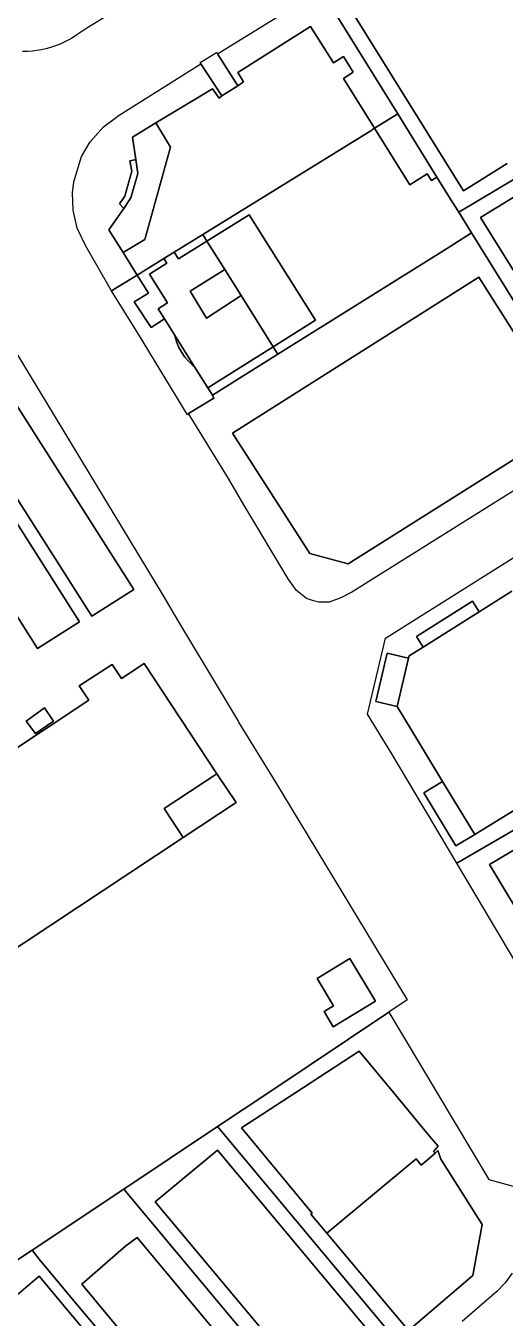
# Model space of a CAD drawing. Header units: millimetres. Extents: x 1888 to 2040, y 1705 to 1894.
# Drawn here: x 1930.8554 to 1930.9421, y 1832.4364 to 1832.6706 of the extents above; entities that cross this region are included whole.
import ezdxf

# ---------------------------------------------------------------- set-up
doc = ezdxf.new("R2010")
doc.units = ezdxf.units.MM

msp = doc.modelspace()

# ---------------------------------------------------------------- linework, layer by layer
for p, q in [((1930.89005, 1832.6655), (1930.90878, 1832.67708)), ((1930.89005, 1832.6655), (1930.90878, 1832.67708)), ((1930.92275, 1832.65462), (1930.90878, 1832.67708)), ((1930.90878, 1832.67708), (1930.92275, 1832.65462)), ((1930.92275, 1832.65462), (1930.90878, 1832.67708)), ((1930.90878, 1832.67708), (1930.92275, 1832.65462)), ((1930.87333, 1832.67437), (1930.86641, 1832.67012)), ((1930.87333, 1832.67437), (1930.86641, 1832.67012)), ((1930.93463, 1832.64065), (1930.91356, 1832.67454)), ((1930.91356, 1832.67454), (1930.93463, 1832.64065)), ((1930.86516, 1832.66931), (1930.86463, 1832.66893)), ((1930.86516, 1832.66931), (1930.86463, 1832.66893)), ((1930.86641, 1832.67012), (1930.86516, 1832.66931)), ((1930.86641, 1832.67012), (1930.86516, 1832.66931)), ((1930.89375, 1832.66211), (1930.90693, 1832.67041)), ((1930.90693, 1832.67041), (1930.89375, 1832.66211)), ((1930.90693, 1832.67041), (1930.91108, 1832.66384)), ((1930.91108, 1832.66384), (1930.90693, 1832.67041)), ((1930.86159, 1832.66725), (1930.86005, 1832.66669)), ((1930.86159, 1832.66725), (1930.86005, 1832.66669)), ((1930.86258, 1832.66769), (1930.86159, 1832.66725)), ((1930.86258, 1832.66769), (1930.86159, 1832.66725)), ((1930.86363, 1832.66825), (1930.86258, 1832.66769)), ((1930.86363, 1832.66825), (1930.86258, 1832.66769)), ((1930.86463, 1832.66893), (1930.86363, 1832.66825)), ((1930.86463, 1832.66893), (1930.86363, 1832.66825)), ((1930.85567, 1832.66591), (1930.85477, 1832.66589)), ((1930.85567, 1832.66591), (1930.85477, 1832.66589)), ((1930.85659, 1832.66598), (1930.85567, 1832.66591)), ((1930.85659, 1832.66598), (1930.85567, 1832.66591)), ((1930.85823, 1832.66623), (1930.85659, 1832.66598)), ((1930.85823, 1832.66623), (1930.85659, 1832.66598)), ((1930.85922, 1832.66647), (1930.85823, 1832.66623)), ((1930.85922, 1832.66647), (1930.85823, 1832.66623)), ((1930.86005, 1832.66669), (1930.85922, 1832.66647)), ((1930.86005, 1832.66669), (1930.85922, 1832.66647)), ((1930.88696, 1832.66389), (1930.88991, 1832.66572)), ((1930.88696, 1832.66389), (1930.88991, 1832.66572)), ((1930.88991, 1832.66572), (1930.89005, 1832.6655)), ((1930.88991, 1832.66572), (1930.89005, 1832.6655)), ((1930.89005, 1832.6655), (1930.89378, 1832.6597)), ((1930.89378, 1832.6597), (1930.89005, 1832.6655)), ((1930.89005, 1832.6655), (1930.89378, 1832.6597)), ((1930.89378, 1832.6597), (1930.89005, 1832.6655)), ((1930.91108, 1832.66384), (1930.9129, 1832.665)), ((1930.9129, 1832.665), (1930.91108, 1832.66384)), ((1930.9129, 1832.665), (1930.91465, 1832.66219)), ((1930.91465, 1832.66219), (1930.9129, 1832.665)), ((1930.87225, 1832.6544), (1930.88708, 1832.6637)), ((1930.87225, 1832.6544), (1930.88708, 1832.6637)), ((1930.88708, 1832.6637), (1930.88696, 1832.66389)), ((1930.88708, 1832.6637), (1930.88696, 1832.66389)), ((1930.89083, 1832.65786), (1930.88708, 1832.6637)), ((1930.88708, 1832.6637), (1930.89083, 1832.65786)), ((1930.89083, 1832.65786), (1930.88708, 1832.6637)), ((1930.88708, 1832.6637), (1930.89083, 1832.65786)), ((1930.89481, 1832.66039), (1930.89375, 1832.66211)), ((1930.89375, 1832.66211), (1930.89481, 1832.66039)), ((1930.89378, 1832.6597), (1930.89481, 1832.66039)), ((1930.89481, 1832.66039), (1930.89378, 1832.6597)), ((1930.91465, 1832.66219), (1930.9129, 1832.661)), ((1930.9129, 1832.661), (1930.91465, 1832.66219)), ((1930.9129, 1832.661), (1930.91818, 1832.65248)), ((1930.91818, 1832.65248), (1930.9129, 1832.661)), ((1930.87892, 1832.65298), (1930.88917, 1832.65916)), ((1930.88917, 1832.65916), (1930.87892, 1832.65298)), ((1930.88917, 1832.65916), (1930.89035, 1832.65748)), ((1930.89035, 1832.65748), (1930.88917, 1832.65916)), ((1930.89035, 1832.65748), (1930.89083, 1832.65786)), ((1930.89083, 1832.65786), (1930.89035, 1832.65748)), ((1930.89378, 1832.6597), (1930.89083, 1832.65786)), ((1930.89083, 1832.65786), (1930.89378, 1832.6597)), ((1930.89378, 1832.6597), (1930.89083, 1832.65786)), ((1930.89083, 1832.65786), (1930.89378, 1832.6597)), ((1930.93771, 1832.63581), (1930.96955, 1832.65541)), ((1930.96955, 1832.65541), (1930.93771, 1832.63581)), ((1930.86942, 1832.65223), (1930.87225, 1832.6544)), ((1930.86942, 1832.65223), (1930.87225, 1832.6544)), ((1930.87468, 1832.65037), (1930.87892, 1832.65298)), ((1930.87892, 1832.65298), (1930.87468, 1832.65037)), ((1930.88155, 1832.64859), (1930.87892, 1832.65298)), ((1930.87892, 1832.65298), (1930.88155, 1832.64859)), ((1930.9185, 1832.65199), (1930.92275, 1832.65462)), ((1930.92275, 1832.65462), (1930.9185, 1832.65199)), ((1930.9185, 1832.65199), (1930.92275, 1832.65462)), ((1930.92275, 1832.65462), (1930.9185, 1832.65199)), ((1930.92275, 1832.65462), (1930.92979, 1832.64315)), ((1930.92979, 1832.64315), (1930.92275, 1832.65462)), ((1930.92275, 1832.65462), (1930.92979, 1832.64315)), ((1930.92979, 1832.64315), (1930.92275, 1832.65462)), ((1930.86703, 1832.64955), (1930.86942, 1832.65223)), ((1930.86703, 1832.64955), (1930.86942, 1832.65223)), ((1930.88743, 1832.63276), (1930.91799, 1832.65167)), ((1930.91799, 1832.65167), (1930.88743, 1832.63276)), ((1930.88743, 1832.63276), (1930.91799, 1832.65167)), ((1930.91799, 1832.65167), (1930.88743, 1832.63276)), ((1930.91799, 1832.65167), (1930.91811, 1832.65175)), ((1930.91811, 1832.65175), (1930.91799, 1832.65167)), ((1930.91799, 1832.65167), (1930.91811, 1832.65175)), ((1930.91811, 1832.65175), (1930.91799, 1832.65167)), ((1930.91811, 1832.65175), (1930.9185, 1832.65199)), ((1930.9185, 1832.65199), (1930.91811, 1832.65175)), ((1930.91811, 1832.65175), (1930.9185, 1832.65199)), ((1930.9185, 1832.65199), (1930.91811, 1832.65175)), ((1930.91818, 1832.65248), (1930.9185, 1832.65199)), ((1930.9185, 1832.65199), (1930.91818, 1832.65248)), ((1930.9185, 1832.65199), (1930.92491, 1832.64176)), ((1930.92491, 1832.64176), (1930.9185, 1832.65199)), ((1930.86546, 1832.6469), (1930.86703, 1832.64955)), ((1930.86546, 1832.6469), (1930.86703, 1832.64955)), ((1930.87528, 1832.64631), (1930.87468, 1832.65037)), ((1930.87468, 1832.65037), (1930.87528, 1832.64631)), ((1930.87693, 1832.63184), (1930.88155, 1832.64859)), ((1930.88155, 1832.64859), (1930.87693, 1832.63184)), ((1930.86406, 1832.64232), (1930.86546, 1832.6469)), ((1930.86406, 1832.64232), (1930.86546, 1832.6469)), ((1930.87478, 1832.64619), (1930.87419, 1832.64607)), ((1930.87419, 1832.64607), (1930.87478, 1832.64619)), ((1930.87419, 1832.64607), (1930.87454, 1832.6442)), ((1930.87454, 1832.6442), (1930.87419, 1832.64607)), ((1930.87528, 1832.64631), (1930.87478, 1832.64619)), ((1930.87478, 1832.64619), (1930.87528, 1832.64631)), ((1930.87565, 1832.64381), (1930.87528, 1832.64631)), ((1930.87528, 1832.64631), (1930.87565, 1832.64381)), ((1930.87454, 1832.6442), (1930.87332, 1832.63969)), ((1930.87332, 1832.63969), (1930.87454, 1832.6442)), ((1930.8744, 1832.63937), (1930.87565, 1832.64381)), ((1930.87565, 1832.64381), (1930.8744, 1832.63937)), ((1930.92491, 1832.64176), (1930.92806, 1832.64377)), ((1930.92806, 1832.64377), (1930.92491, 1832.64176)), ((1930.92806, 1832.64377), (1930.92884, 1832.64255)), ((1930.92884, 1832.64255), (1930.92806, 1832.64377)), ((1930.94251, 1832.6456), (1930.93463, 1832.64065)), ((1930.93463, 1832.64065), (1930.94251, 1832.6456)), ((1930.86384, 1832.64028), (1930.86406, 1832.64232)), ((1930.86384, 1832.64028), (1930.86406, 1832.64232)), ((1930.92884, 1832.64255), (1930.92979, 1832.64315)), ((1930.92979, 1832.64315), (1930.92884, 1832.64255)), ((1930.92979, 1832.64315), (1930.93254, 1832.63867)), ((1930.93254, 1832.63867), (1930.92979, 1832.64315)), ((1930.92979, 1832.64315), (1930.93254, 1832.63867)), ((1930.93254, 1832.63867), (1930.92979, 1832.64315)), ((1930.9441, 1832.64294), (1930.93374, 1832.6368)), ((1930.93374, 1832.6368), (1930.9441, 1832.64294)), ((1930.9441, 1832.64294), (1930.93374, 1832.6368)), ((1930.93374, 1832.6368), (1930.9441, 1832.64294)), ((1930.86396, 1832.63715), (1930.86384, 1832.64028)), ((1930.86396, 1832.63715), (1930.86384, 1832.64028)), ((1930.87332, 1832.63969), (1930.87234, 1832.63829)), ((1930.87234, 1832.63829), (1930.87332, 1832.63969)), ((1930.87309, 1832.63747), (1930.8744, 1832.63937)), ((1930.8744, 1832.63937), (1930.87309, 1832.63747)), ((1930.86465, 1832.6339), (1930.86396, 1832.63715)), ((1930.86465, 1832.6339), (1930.86396, 1832.63715)), ((1930.87043, 1832.63359), (1930.87309, 1832.63747)), ((1930.87309, 1832.63747), (1930.87043, 1832.63359)), ((1930.87234, 1832.63829), (1930.87309, 1832.63747)), ((1930.87309, 1832.63747), (1930.87234, 1832.63829)), ((1930.93254, 1832.63867), (1930.93374, 1832.6368)), ((1930.93374, 1832.6368), (1930.93254, 1832.63867)), ((1930.93254, 1832.63867), (1930.93374, 1832.6368)), ((1930.93374, 1832.6368), (1930.93254, 1832.63867)), ((1930.93374, 1832.6368), (1930.93605, 1832.63307)), ((1930.93605, 1832.63307), (1930.93374, 1832.6368)), ((1930.93374, 1832.6368), (1930.93605, 1832.63307)), ((1930.93605, 1832.63307), (1930.93374, 1832.6368)), ((1930.89583, 1832.63631), (1930.88817, 1832.63157)), ((1930.88817, 1832.63157), (1930.89583, 1832.63631)), ((1930.9078, 1832.6172), (1930.89583, 1832.63631)), ((1930.89583, 1832.63631), (1930.9078, 1832.6172)), ((1930.9588, 1832.60181), (1930.93771, 1832.63581)), ((1930.93771, 1832.63581), (1930.9588, 1832.60181)), ((1930.8662, 1832.63073), (1930.86465, 1832.6339)), ((1930.8662, 1832.63073), (1930.86465, 1832.6339)), ((1930.87298, 1832.62946), (1930.87043, 1832.63359)), ((1930.87043, 1832.63359), (1930.87298, 1832.62946)), ((1930.87298, 1832.62946), (1930.87693, 1832.63184)), ((1930.87693, 1832.63184), (1930.87298, 1832.62946)), ((1930.88225, 1832.62955), (1930.88743, 1832.63276)), ((1930.88743, 1832.63276), (1930.88225, 1832.62955)), ((1930.88225, 1832.62955), (1930.88743, 1832.63276)), ((1930.88743, 1832.63276), (1930.88225, 1832.62955)), ((1930.88817, 1832.63157), (1930.88743, 1832.63276)), ((1930.88743, 1832.63276), (1930.88817, 1832.63157)), ((1930.93605, 1832.63307), (1930.93199, 1832.63045)), ((1930.93199, 1832.63045), (1930.93605, 1832.63307)), ((1930.93605, 1832.63307), (1930.93199, 1832.63045)), ((1930.93199, 1832.63045), (1930.93605, 1832.63307)), ((1930.93605, 1832.63307), (1930.95901, 1832.59595)), ((1930.95901, 1832.59595), (1930.93605, 1832.63307)), ((1930.93605, 1832.63307), (1930.95901, 1832.59595)), ((1930.95901, 1832.59595), (1930.93605, 1832.63307)), ((1930.87091, 1832.62253), (1930.8662, 1832.63073)), ((1930.87091, 1832.62253), (1930.8662, 1832.63073)), ((1930.88038, 1832.62839), (1930.88225, 1832.62955)), ((1930.88225, 1832.62955), (1930.88038, 1832.62839)), ((1930.88038, 1832.62839), (1930.88225, 1832.62955)), ((1930.88225, 1832.62955), (1930.88038, 1832.62839)), ((1930.88225, 1832.62955), (1930.88299, 1832.62836)), ((1930.88299, 1832.62836), (1930.88225, 1832.62955)), ((1930.88299, 1832.62836), (1930.88817, 1832.63157)), ((1930.88817, 1832.63157), (1930.88299, 1832.62836)), ((1930.8914, 1832.62642), (1930.88817, 1832.63157)), ((1930.88817, 1832.63157), (1930.8914, 1832.62642)), ((1930.93199, 1832.63045), (1930.90102, 1832.61106)), ((1930.90102, 1832.61106), (1930.93199, 1832.63045)), ((1930.93199, 1832.63045), (1930.90102, 1832.61106)), ((1930.90102, 1832.61106), (1930.93199, 1832.63045)), ((1930.87552, 1832.62539), (1930.87298, 1832.62946)), ((1930.87298, 1832.62946), (1930.87552, 1832.62539)), ((1930.87553, 1832.62539), (1930.88038, 1832.62839)), ((1930.88038, 1832.62839), (1930.87553, 1832.62539)), ((1930.87553, 1832.62539), (1930.88038, 1832.62839)), ((1930.88038, 1832.62839), (1930.87553, 1832.62539)), ((1930.87776, 1832.62559), (1930.88091, 1832.62754)), ((1930.88091, 1832.62754), (1930.87776, 1832.62559)), ((1930.88091, 1832.62754), (1930.88038, 1832.62839)), ((1930.88038, 1832.62839), (1930.88091, 1832.62754)), ((1930.87091, 1832.62253), (1930.87552, 1832.62539)), ((1930.87552, 1832.62539), (1930.87091, 1832.62253)), ((1930.87091, 1832.62253), (1930.87552, 1832.62539)), ((1930.87552, 1832.62539), (1930.87091, 1832.62253)), ((1930.87552, 1832.62539), (1930.87553, 1832.62539)), ((1930.87553, 1832.62539), (1930.87552, 1832.62539)), ((1930.87552, 1832.62539), (1930.87553, 1832.62539)), ((1930.87553, 1832.62539), (1930.87552, 1832.62539)), ((1930.87756, 1832.62215), (1930.87553, 1832.62539)), ((1930.87553, 1832.62539), (1930.87756, 1832.62215)), ((1930.88105, 1832.62034), (1930.87776, 1832.62559)), ((1930.87776, 1832.62559), (1930.88105, 1832.62034)), ((1930.88515, 1832.62246), (1930.8914, 1832.62642)), ((1930.8914, 1832.62642), (1930.88515, 1832.62246)), ((1930.8914, 1832.62642), (1930.89437, 1832.62168)), ((1930.89437, 1832.62168), (1930.8914, 1832.62642)), ((1930.89281, 1832.59676), (1930.93738, 1832.62501)), ((1930.93738, 1832.62501), (1930.89281, 1832.59676)), ((1930.93738, 1832.62501), (1930.95413, 1832.59855)), ((1930.95413, 1832.59855), (1930.93738, 1832.62501)), ((1930.87576, 1832.61469), (1930.87091, 1832.62253)), ((1930.87576, 1832.61469), (1930.87091, 1832.62253)), ((1930.86512, 1832.5626), (1930.82822, 1832.62059)), ((1930.82822, 1832.62059), (1930.86512, 1832.5626)), ((1930.87495, 1832.56843), (1930.8407, 1832.62223)), ((1930.8407, 1832.62223), (1930.87495, 1832.56843)), ((1930.87499, 1832.62052), (1930.87756, 1832.62215)), ((1930.87756, 1832.62215), (1930.87499, 1832.62052)), ((1930.87808, 1832.61593), (1930.87499, 1832.62052)), ((1930.87499, 1832.62052), (1930.87808, 1832.61593)), ((1930.87935, 1832.61929), (1930.88105, 1832.62034)), ((1930.88105, 1832.62034), (1930.87935, 1832.61929)), ((1930.88807, 1832.61761), (1930.88515, 1832.62246)), ((1930.88515, 1832.62246), (1930.88807, 1832.61761)), ((1930.89437, 1832.62168), (1930.88807, 1832.61761)), ((1930.88807, 1832.61761), (1930.89437, 1832.62168)), ((1930.90017, 1832.61242), (1930.89437, 1832.62168)), ((1930.89437, 1832.62168), (1930.90017, 1832.61242)), ((1930.88047, 1832.6175), (1930.87935, 1832.61929)), ((1930.87935, 1832.61929), (1930.88047, 1832.6175)), ((1930.83309, 1832.61739), (1930.86734, 1832.56359)), ((1930.86734, 1832.56359), (1930.83309, 1832.61739)), ((1930.84973, 1832.61775), (1930.8802, 1832.56741)), ((1930.84973, 1832.61775), (1930.8802, 1832.56741)), ((1930.88047, 1832.6175), (1930.87808, 1832.61593)), ((1930.87808, 1832.61593), (1930.88047, 1832.6175)), ((1930.88232, 1832.61455), (1930.88047, 1832.6175)), ((1930.88047, 1832.6175), (1930.88232, 1832.61455)), ((1930.90017, 1832.61242), (1930.9078, 1832.6172)), ((1930.9078, 1832.6172), (1930.90017, 1832.61242)), ((1930.88464, 1832.60008), (1930.87576, 1832.61469)), ((1930.88464, 1832.60008), (1930.87576, 1832.61469)), ((1930.88594, 1832.60877), (1930.88232, 1832.61455)), ((1930.88232, 1832.61455), (1930.88594, 1832.60877)), ((1930.88239, 1832.61419), (1930.88232, 1832.61455)), ((1930.88232, 1832.61455), (1930.88239, 1832.61419)), ((1930.88269, 1832.6132), (1930.88239, 1832.61419)), ((1930.88239, 1832.61419), (1930.88269, 1832.6132)), ((1930.8831, 1832.61225), (1930.88269, 1832.6132)), ((1930.88269, 1832.6132), (1930.8831, 1832.61225)), ((1930.88359, 1832.61135), (1930.8831, 1832.61225)), ((1930.8831, 1832.61225), (1930.88359, 1832.61135)), ((1930.88419, 1832.6105), (1930.88359, 1832.61135)), ((1930.88359, 1832.61135), (1930.88419, 1832.6105)), ((1930.90017, 1832.61242), (1930.88831, 1832.60499)), ((1930.88831, 1832.60499), (1930.90017, 1832.61242)), ((1930.90102, 1832.61106), (1930.88916, 1832.60363)), ((1930.88916, 1832.60363), (1930.90102, 1832.61106)), ((1930.90102, 1832.61106), (1930.88916, 1832.60363)), ((1930.88916, 1832.60363), (1930.90102, 1832.61106)), ((1930.90102, 1832.61106), (1930.90017, 1832.61242)), ((1930.90017, 1832.61242), (1930.90102, 1832.61106)), ((1930.88486, 1832.60972), (1930.88419, 1832.6105)), ((1930.88419, 1832.6105), (1930.88486, 1832.60972)), ((1930.88561, 1832.60902), (1930.88486, 1832.60972)), ((1930.88486, 1832.60972), (1930.88561, 1832.60902)), ((1930.88594, 1832.60877), (1930.88561, 1832.60902)), ((1930.88561, 1832.60902), (1930.88594, 1832.60877)), ((1930.88831, 1832.60499), (1930.88594, 1832.60877)), ((1930.88594, 1832.60877), (1930.88831, 1832.60499)), ((1930.88916, 1832.60363), (1930.88831, 1832.60499)), ((1930.88831, 1832.60499), (1930.88916, 1832.60363)), ((1930.8894, 1832.60312), (1930.88484, 1832.60032)), ((1930.88484, 1832.60032), (1930.8894, 1832.60312)), ((1930.8894, 1832.60312), (1930.88484, 1832.60032)), ((1930.88484, 1832.60032), (1930.8894, 1832.60312)), ((1930.88916, 1832.60363), (1930.8894, 1832.60312)), ((1930.8894, 1832.60312), (1930.88916, 1832.60363)), ((1930.88916, 1832.60363), (1930.8894, 1832.60312)), ((1930.8894, 1832.60312), (1930.88916, 1832.60363)), ((1930.88484, 1832.60032), (1930.88464, 1832.60008)), ((1930.88484, 1832.60032), (1930.88464, 1832.60008)), ((1930.89205, 1832.58854), (1930.88484, 1832.60032)), ((1930.89205, 1832.58854), (1930.88484, 1832.60032)), ((1930.90679, 1832.57494), (1930.89281, 1832.59676)), ((1930.89281, 1832.59676), (1930.90679, 1832.57494)), ((1930.95413, 1832.59855), (1930.91371, 1832.57308)), ((1930.91371, 1832.57308), (1930.95413, 1832.59855)), ((1930.95901, 1832.59595), (1930.9144, 1832.56796)), ((1930.95901, 1832.59595), (1930.9144, 1832.56796)), ((1930.83702, 1832.58994), (1930.8575, 1832.55775)), ((1930.8575, 1832.55775), (1930.83702, 1832.58994)), ((1930.89482, 1832.58374), (1930.89205, 1832.58854)), ((1930.89482, 1832.58374), (1930.89205, 1832.58854)), ((1930.90287, 1832.57034), (1930.89482, 1832.58374)), ((1930.90287, 1832.57034), (1930.89482, 1832.58374)), ((1930.92048, 1832.55961), (1930.94996, 1832.57822)), ((1930.92048, 1832.55961), (1930.94996, 1832.57822)), ((1930.91371, 1832.57308), (1930.90679, 1832.57494)), ((1930.90679, 1832.57494), (1930.91371, 1832.57308)), ((1930.90436, 1832.56824), (1930.90287, 1832.57034)), ((1930.90436, 1832.56824), (1930.90287, 1832.57034)), ((1930.86734, 1832.56359), (1930.87495, 1832.56843)), ((1930.87495, 1832.56843), (1930.86734, 1832.56359)), ((1930.8802, 1832.56741), (1930.88303, 1832.5626)), ((1930.8802, 1832.56741), (1930.88303, 1832.5626)), ((1930.90617, 1832.56679), (1930.90436, 1832.56824)), ((1930.90617, 1832.56679), (1930.90436, 1832.56824)), ((1930.90746, 1832.56635), (1930.90617, 1832.56679)), ((1930.90746, 1832.56635), (1930.90617, 1832.56679)), ((1930.90844, 1832.56611), (1930.90746, 1832.56635)), ((1930.90844, 1832.56611), (1930.90746, 1832.56635)), ((1930.91241, 1832.5669), (1930.91031, 1832.56613)), ((1930.91241, 1832.5669), (1930.91031, 1832.56613)), ((1930.9144, 1832.56796), (1930.91241, 1832.5669)), ((1930.9144, 1832.56796), (1930.91241, 1832.5669)), ((1930.93624, 1832.5663), (1930.92609, 1832.5599)), ((1930.92609, 1832.5599), (1930.93624, 1832.5663)), ((1930.93744, 1832.5644), (1930.93624, 1832.5663)), ((1930.93624, 1832.5663), (1930.93744, 1832.5644)), ((1930.93744, 1832.5644), (1930.94335, 1832.56814)), ((1930.94335, 1832.56814), (1930.93744, 1832.5644)), ((1930.91031, 1832.56613), (1930.90844, 1832.56611)), ((1930.91031, 1832.56613), (1930.90844, 1832.56611)), ((1930.92729, 1832.558), (1930.93744, 1832.5644)), ((1930.93744, 1832.5644), (1930.92729, 1832.558)), ((1930.8575, 1832.55775), (1930.86512, 1832.5626)), ((1930.86512, 1832.5626), (1930.8575, 1832.55775)), ((1930.88303, 1832.5626), (1930.89095, 1832.5494)), ((1930.88303, 1832.5626), (1930.89095, 1832.5494)), ((1930.91725, 1832.54584), (1930.92048, 1832.55961)), ((1930.91725, 1832.54584), (1930.92048, 1832.55961)), ((1930.92609, 1832.5599), (1930.92729, 1832.558)), ((1930.92729, 1832.558), (1930.92609, 1832.5599)), ((1930.92476, 1832.5564), (1930.92729, 1832.558)), ((1930.92729, 1832.558), (1930.92476, 1832.5564)), ((1930.86504, 1832.551), (1930.87098, 1832.55487)), ((1930.87098, 1832.55487), (1930.86504, 1832.551)), ((1930.87098, 1832.55487), (1930.87271, 1832.55231)), ((1930.87271, 1832.55231), (1930.87098, 1832.55487)), ((1930.87271, 1832.55231), (1930.8768, 1832.55503)), ((1930.8768, 1832.55503), (1930.87271, 1832.55231)), ((1930.8768, 1832.55503), (1930.88998, 1832.53506)), ((1930.88998, 1832.53506), (1930.8768, 1832.55503)), ((1930.92077, 1832.55691), (1930.91873, 1832.54815)), ((1930.91873, 1832.54815), (1930.92077, 1832.55691)), ((1930.92467, 1832.55601), (1930.92077, 1832.55691)), ((1930.92077, 1832.55691), (1930.92467, 1832.55601)), ((1930.92263, 1832.54725), (1930.92467, 1832.55601)), ((1930.92467, 1832.55601), (1930.92263, 1832.54725)), ((1930.92467, 1832.55601), (1930.92476, 1832.5564)), ((1930.92476, 1832.5564), (1930.92467, 1832.55601)), ((1930.86677, 1832.54837), (1930.86504, 1832.551)), ((1930.86504, 1832.551), (1930.86677, 1832.54837)), ((1930.80124, 1832.50497), (1930.86677, 1832.54837)), ((1930.86677, 1832.54837), (1930.80124, 1832.50497)), ((1930.89095, 1832.5494), (1930.89381, 1832.54455)), ((1930.89095, 1832.5494), (1930.89381, 1832.54455)), ((1930.91873, 1832.54815), (1930.92263, 1832.54725)), ((1930.92263, 1832.54725), (1930.91873, 1832.54815)), ((1930.85546, 1832.54455), (1930.85876, 1832.54696)), ((1930.85876, 1832.54696), (1930.85546, 1832.54455)), ((1930.85876, 1832.54696), (1930.86036, 1832.54459)), ((1930.86036, 1832.54459), (1930.85876, 1832.54696)), ((1930.92161, 1832.53868), (1930.91725, 1832.54584)), ((1930.92161, 1832.53868), (1930.91725, 1832.54584)), ((1930.9278, 1832.53867), (1930.92263, 1832.54725)), ((1930.92263, 1832.54725), (1930.9278, 1832.53867)), ((1930.85711, 1832.54231), (1930.85546, 1832.54455)), ((1930.85546, 1832.54455), (1930.85711, 1832.54231)), ((1930.86036, 1832.54459), (1930.85711, 1832.54231)), ((1930.85711, 1832.54231), (1930.86036, 1832.54459)), ((1930.89381, 1832.54455), (1930.8939, 1832.54441)), ((1930.89381, 1832.54455), (1930.8939, 1832.54441)), ((1930.8939, 1832.54441), (1930.90055, 1832.53354)), ((1930.8939, 1832.54441), (1930.90055, 1832.53354)), ((1930.93338, 1832.51884), (1930.92161, 1832.53868)), ((1930.93338, 1832.51884), (1930.92161, 1832.53868)), ((1930.93083, 1832.53366), (1930.9278, 1832.53867)), ((1930.9278, 1832.53867), (1930.93083, 1832.53366)), ((1930.88998, 1832.53506), (1930.88039, 1832.52873)), ((1930.88039, 1832.52873), (1930.88998, 1832.53506)), ((1930.88998, 1832.53506), (1930.89343, 1832.52984)), ((1930.89343, 1832.52984), (1930.88998, 1832.53506)), ((1930.90055, 1832.53354), (1930.92439, 1832.49411)), ((1930.90055, 1832.53354), (1930.92439, 1832.49411)), ((1930.93083, 1832.53366), (1930.92741, 1832.53159)), ((1930.92741, 1832.53159), (1930.93083, 1832.53366)), ((1930.93665, 1832.52403), (1930.93083, 1832.53366)), ((1930.93083, 1832.53366), (1930.93665, 1832.52403)), ((1930.96233, 1832.53571), (1930.93338, 1832.51884)), ((1930.93338, 1832.51884), (1930.96233, 1832.53571)), ((1930.96233, 1832.53571), (1930.93338, 1832.51884)), ((1930.93338, 1832.51884), (1930.96233, 1832.53571)), ((1930.95476, 1832.5352), (1930.93665, 1832.52403)), ((1930.93665, 1832.52403), (1930.95476, 1832.5352)), ((1930.92741, 1832.53159), (1930.93323, 1832.52196)), ((1930.93323, 1832.52196), (1930.92741, 1832.53159)), ((1930.93929, 1832.51863), (1930.96111, 1832.5316)), ((1930.96111, 1832.5316), (1930.93929, 1832.51863)), ((1930.89343, 1832.52984), (1930.88384, 1832.52349)), ((1930.88384, 1832.52349), (1930.89343, 1832.52984)), ((1930.88039, 1832.52873), (1930.88384, 1832.52349)), ((1930.88384, 1832.52349), (1930.88039, 1832.52873)), ((1930.88384, 1832.52349), (1930.84336, 1832.49666)), ((1930.84336, 1832.49666), (1930.88384, 1832.52349)), ((1930.93323, 1832.52196), (1930.93665, 1832.52403)), ((1930.93665, 1832.52403), (1930.93323, 1832.52196)), ((1930.94388, 1832.50118), (1930.93338, 1832.51884)), ((1930.94388, 1832.50118), (1930.93338, 1832.51884)), ((1930.94651, 1832.50667), (1930.93929, 1832.51863)), ((1930.93929, 1832.51863), (1930.94651, 1832.50667)), ((1930.90809, 1832.49796), (1930.91404, 1832.50156)), ((1930.91404, 1832.50156), (1930.90809, 1832.49796)), ((1930.91404, 1832.50156), (1930.9187, 1832.49385)), ((1930.9187, 1832.49385), (1930.91404, 1832.50156)), ((1930.91108, 1832.49301), (1930.90809, 1832.49796)), ((1930.90809, 1832.49796), (1930.91108, 1832.49301)), ((1930.9187, 1832.49385), (1930.91104, 1832.48922)), ((1930.91104, 1832.48922), (1930.9187, 1832.49385)), ((1930.92439, 1832.49411), (1930.92108, 1832.49183)), ((1930.92439, 1832.49411), (1930.92108, 1832.49183)), ((1930.89936, 1832.47731), (1930.92108, 1832.49183)), ((1930.92108, 1832.49183), (1930.89936, 1832.47731)), ((1930.89936, 1832.47731), (1930.92108, 1832.49183)), ((1930.92108, 1832.49183), (1930.89936, 1832.47731)), ((1930.90937, 1832.49198), (1930.91108, 1832.49301)), ((1930.91108, 1832.49301), (1930.90937, 1832.49198)), ((1930.91104, 1832.48922), (1930.90937, 1832.49198)), ((1930.90937, 1832.49198), (1930.91104, 1832.48922)), ((1930.92108, 1832.49183), (1930.92977, 1832.47731)), ((1930.92108, 1832.49183), (1930.92977, 1832.47731)), ((1930.90428, 1832.47731), (1930.91574, 1832.48479)), ((1930.91574, 1832.48479), (1930.90428, 1832.47731)), ((1930.91574, 1832.48479), (1930.92191, 1832.47731)), ((1930.92191, 1832.47731), (1930.91574, 1832.48479)), ((1930.89008, 1832.47111), (1930.89936, 1832.47731)), ((1930.89936, 1832.47731), (1930.89008, 1832.47111)), ((1930.89008, 1832.47111), (1930.89936, 1832.47731)), ((1930.89936, 1832.47731), (1930.89008, 1832.47111)), ((1930.89442, 1832.47088), (1930.90428, 1832.47731)), ((1930.90428, 1832.47731), (1930.89442, 1832.47088)), ((1930.92191, 1832.47731), (1930.92845, 1832.46939)), ((1930.92845, 1832.46939), (1930.92191, 1832.47731)), ((1930.92977, 1832.47731), (1930.9392, 1832.46155)), ((1930.92977, 1832.47731), (1930.9392, 1832.46155)), ((1930.87312, 1832.45981), (1930.89008, 1832.47111)), ((1930.89008, 1832.47111), (1930.87312, 1832.45981)), ((1930.87312, 1832.45981), (1930.89008, 1832.47111)), ((1930.89008, 1832.47111), (1930.87312, 1832.45981)), ((1930.89008, 1832.47111), (1930.92563, 1832.42856)), ((1930.92563, 1832.42856), (1930.89008, 1832.47111)), ((1930.89008, 1832.47111), (1930.92563, 1832.42856)), ((1930.92563, 1832.42856), (1930.89008, 1832.47111)), ((1930.90722, 1832.45542), (1930.89442, 1832.47088)), ((1930.89442, 1832.47088), (1930.90722, 1832.45542)), ((1930.92845, 1832.46939), (1930.93002, 1832.46757)), ((1930.93002, 1832.46757), (1930.92845, 1832.46939)), ((1930.8788, 1832.45747), (1930.89005, 1832.46687)), ((1930.89005, 1832.46687), (1930.8788, 1832.45747)), ((1930.89005, 1832.46687), (1930.92099, 1832.42987)), ((1930.92099, 1832.42987), (1930.89005, 1832.46687)), ((1930.92949, 1832.46632), (1930.928, 1832.46496)), ((1930.928, 1832.46496), (1930.92949, 1832.46632)), ((1930.93002, 1832.46757), (1930.9292, 1832.46663)), ((1930.9292, 1832.46663), (1930.93002, 1832.46757)), ((1930.9292, 1832.46663), (1930.92949, 1832.46632)), ((1930.92949, 1832.46632), (1930.9292, 1832.46663)), ((1930.92949, 1832.46632), (1930.92996, 1832.46676)), ((1930.92996, 1832.46676), (1930.92949, 1832.46632)), ((1930.92996, 1832.46676), (1930.93052, 1832.46522)), ((1930.93052, 1832.46522), (1930.92996, 1832.46676)), ((1930.92605, 1832.46527), (1930.90985, 1832.45183)), ((1930.90985, 1832.45183), (1930.92605, 1832.46527)), ((1930.92697, 1832.4641), (1930.92605, 1832.46527)), ((1930.92605, 1832.46527), (1930.92697, 1832.4641)), ((1930.928, 1832.46496), (1930.92697, 1832.4641)), ((1930.92697, 1832.4641), (1930.928, 1832.46496)), ((1930.93052, 1832.46522), (1930.93799, 1832.4534)), ((1930.93799, 1832.4534), (1930.93052, 1832.46522)), ((1930.9392, 1832.46155), (1930.9447, 1832.46002)), ((1930.9392, 1832.46155), (1930.9447, 1832.46002)), ((1930.8565, 1832.44874), (1930.87312, 1832.45981)), ((1930.87312, 1832.45981), (1930.8565, 1832.44874)), ((1930.8565, 1832.44874), (1930.87312, 1832.45981)), ((1930.87312, 1832.45981), (1930.8565, 1832.44874)), ((1930.9101, 1832.41551), (1930.87312, 1832.45981)), ((1930.87312, 1832.45981), (1930.9101, 1832.41551)), ((1930.9101, 1832.41551), (1930.87312, 1832.45981)), ((1930.87312, 1832.45981), (1930.9101, 1832.41551)), ((1930.90977, 1832.42047), (1930.8788, 1832.45747)), ((1930.8788, 1832.45747), (1930.90977, 1832.42047)), ((1930.90699, 1832.45523), (1930.90722, 1832.45542)), ((1930.90722, 1832.45542), (1930.90699, 1832.45523)), ((1930.90985, 1832.45183), (1930.90699, 1832.45523)), ((1930.90699, 1832.45523), (1930.90985, 1832.45183)), ((1930.92468, 1832.4342), (1930.90985, 1832.45183)), ((1930.90985, 1832.45183), (1930.92468, 1832.4342)), ((1930.93799, 1832.4534), (1930.93631, 1832.44411)), ((1930.93631, 1832.44411), (1930.93799, 1832.4534)), ((1930.86549, 1832.44256), (1930.87349, 1832.44953)), ((1930.87349, 1832.44953), (1930.86549, 1832.44256)), ((1930.87349, 1832.44953), (1930.87552, 1832.45103)), ((1930.87552, 1832.45103), (1930.87349, 1832.44953)), ((1930.87552, 1832.45103), (1930.90462, 1832.41609)), ((1930.90462, 1832.41609), (1930.87552, 1832.45103)), ((1930.83978, 1832.43755), (1930.8565, 1832.44874)), ((1930.8565, 1832.44874), (1930.83978, 1832.43755)), ((1930.83978, 1832.43755), (1930.8565, 1832.44874)), ((1930.8565, 1832.44874), (1930.83978, 1832.43755)), ((1930.8565, 1832.44874), (1930.85778, 1832.4471)), ((1930.85778, 1832.4471), (1930.8565, 1832.44874)), ((1930.8565, 1832.44874), (1930.85778, 1832.4471)), ((1930.85778, 1832.4471), (1930.8565, 1832.44874)), ((1930.85778, 1832.4471), (1930.86347, 1832.44026)), ((1930.86347, 1832.44026), (1930.85778, 1832.4471)), ((1930.85778, 1832.4471), (1930.86347, 1832.44026)), ((1930.86347, 1832.44026), (1930.85778, 1832.4471)), ((1930.9434, 1832.44459), (1930.94213, 1832.44282)), ((1930.9434, 1832.44459), (1930.94213, 1832.44282)), ((1930.84521, 1832.43341), (1930.85777, 1832.444)), ((1930.85777, 1832.444), (1930.84521, 1832.43341)), ((1930.85777, 1832.444), (1930.88726, 1832.40887)), ((1930.88726, 1832.40887), (1930.85777, 1832.444)), ((1930.89125, 1832.41174), (1930.86549, 1832.44256)), ((1930.86549, 1832.44256), (1930.89125, 1832.41174)), ((1930.93631, 1832.44411), (1930.92468, 1832.4342)), ((1930.92468, 1832.4342), (1930.93631, 1832.44411)), ((1930.94213, 1832.44282), (1930.94065, 1832.44123)), ((1930.94213, 1832.44282), (1930.94065, 1832.44123)), ((1930.86347, 1832.44026), (1930.88327, 1832.41669)), ((1930.88327, 1832.41669), (1930.86347, 1832.44026)), ((1930.86347, 1832.44026), (1930.88327, 1832.41669)), ((1930.88327, 1832.41669), (1930.86347, 1832.44026)), ((1930.94065, 1832.44123), (1930.93434, 1832.43582)), ((1930.94065, 1832.44123), (1930.93434, 1832.43582))]:
    msp.add_line(p, q)

doc.saveas('drawing.dxf')
